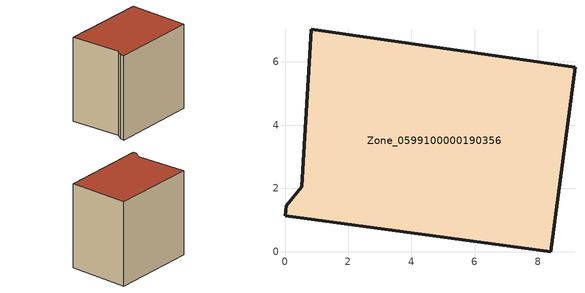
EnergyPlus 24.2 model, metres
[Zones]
Zone_0599100000190356
 floor ground (C_G): 0.53,2.05 0.84,7.03 9.17,5.84 8.4,0 0,1.13 0.04,1.46 z0
 wall outside (C_F): 8.4,0 9.17,5.84 0.84,7.03 0.53,2.05 0.04,1.46 0,1.13 8.4,0 z0:8.41
 roof outside (C_R): 0.84,7.03 0.53,2.05 0.04,1.46 0,1.13 8.4,0 9.17,5.84 z8.41
[BUILDING]
Pand.0599100000190356: North Axis=0; Terrain=City; Loads Convergence Tolerance Value=0.04; Temperature Convergence Tolerance Value=0.4; Solar Distribution=FullExterior; Maximum Number of Warmup Days=25; Minimum Number of Warmup Days=1
[Site:Location]
Rotterdam.The.Hague.AP_ZH_NLD Design_Conditions: Latitude=51.96; Longitude=4.45; Time Zone=1; Elevation=-4.5
[SITE:GROUNDTEMPERATURE:BUILDINGSURFACE]
18, 18, 18, 18, 18, 18, 18, 18, 18, 18, 18, 18
[MATERIAL] Thermal Absorptance=0.9; Solar Absorptance=0.7; Visible Absorptance=0.7
Name | Roughness | Thickness | Conductivity | Density | Specific Heat
G.TI.1946-1964 | MediumSmooth | 0.15 | 1 | 540 | 1210
F.TI.1946-1964 | Rough | 0.3 | 0.857143 | 1920 | 840
R.TI.1946-1964 | MediumRough | 0.2 | 0.277778 | 1500 | 1000
[CONSTRUCTION]
C_G: G.TI.1946-1964
C_F: F.TI.1946-1964
C_R: R.TI.1946-1964
[ZONE]
Zone_0599100000190356: Type=1; Multiplier=1; Ceiling Height=Autocalculate; Volume=Autocalculate; Floor Area=autocalculate; Part of Total Floor Area=Yes
[ZONEINFILTRATION:DESIGNFLOWRATE]
Infil_Zone_0599100000190356: Zone or ZoneList or Space or SpaceList=Zone_0599100000190356; Schedule=AlwaysOn; Design Flow Rate Calculation Method=Flow/Area; Flow Rate per Floor Area=0.003; Constant Term Coefficient=1; Temperature Term Coefficient=0; Velocity Term Coefficient=0; Velocity Squared Term Coefficient=0
[HVACTEMPLATE:ZONE:IDEALLOADSAIRSYSTEM]
Zone_0599100000190356: Maximum Heating Supply Air Temperature=50; Minimum Cooling Supply Air Temperature=13; Maximum Heating Supply Air Humidity Ratio=0.0156; Minimum Cooling Supply Air Humidity Ratio=0.0077; Heating Limit=NoLimit; Cooling Limit=NoLimit; Dehumidification Control Type=ConstantSensibleHeatRatio; Cooling Sensible Heat Ratio=0.7; Dehumidification Setpoint=60; Humidification Control Type=None; Humidification Setpoint=30; Outdoor Air Method=None; Outdoor Air Flow Rate per Person=0.00944; Outdoor Air Flow Rate per Zone Floor Area=0; Outdoor Air Flow Rate per Zone=0; Demand Controlled Ventilation Type=None; Outdoor Air Economizer Type=NoEconomizer; Heat Recovery Type=None; Sensible Heat Recovery Effectiveness=0.7; Latent Heat Recovery Effectiveness=0.65
[ZONECONTROL:THERMOSTAT]
ThermostatControl_Zone_0599100000190356: Zone or ZoneList=Zone_0599100000190356; Control Type Schedule=DualSetpointControlType; Control 1=Thermostat_Zone_0599100000190356; Temperature Difference Between Cutout And Setpoint=0
[THERMOSTATSETPOINT:DUALSETPOINT]
Thermostat_Zone_0599100000190356: Heating Setpoint Temperature Schedule=HeatingSetpoint_Zone_0599100000190356; Cooling Setpoint Temperature Schedule=CoolingSetpoint_Zone_0599100000190356
[SCHEDULE:COMPACT]
HeatingSetpoint_Zone_0599100000190356: Through: 12/31, For: AllDays, Until: 24:00, 21
CoolingSetpoint_Zone_0599100000190356: Through: 12/31, For: AllDays, Until: 24:00, 24
DualSetpointControlType: Through: 12/31, For: AllDays, Until: 24:00, 4
AlwaysOn: Through: 12/31, For: AllDays, Until: 24:00, 1
